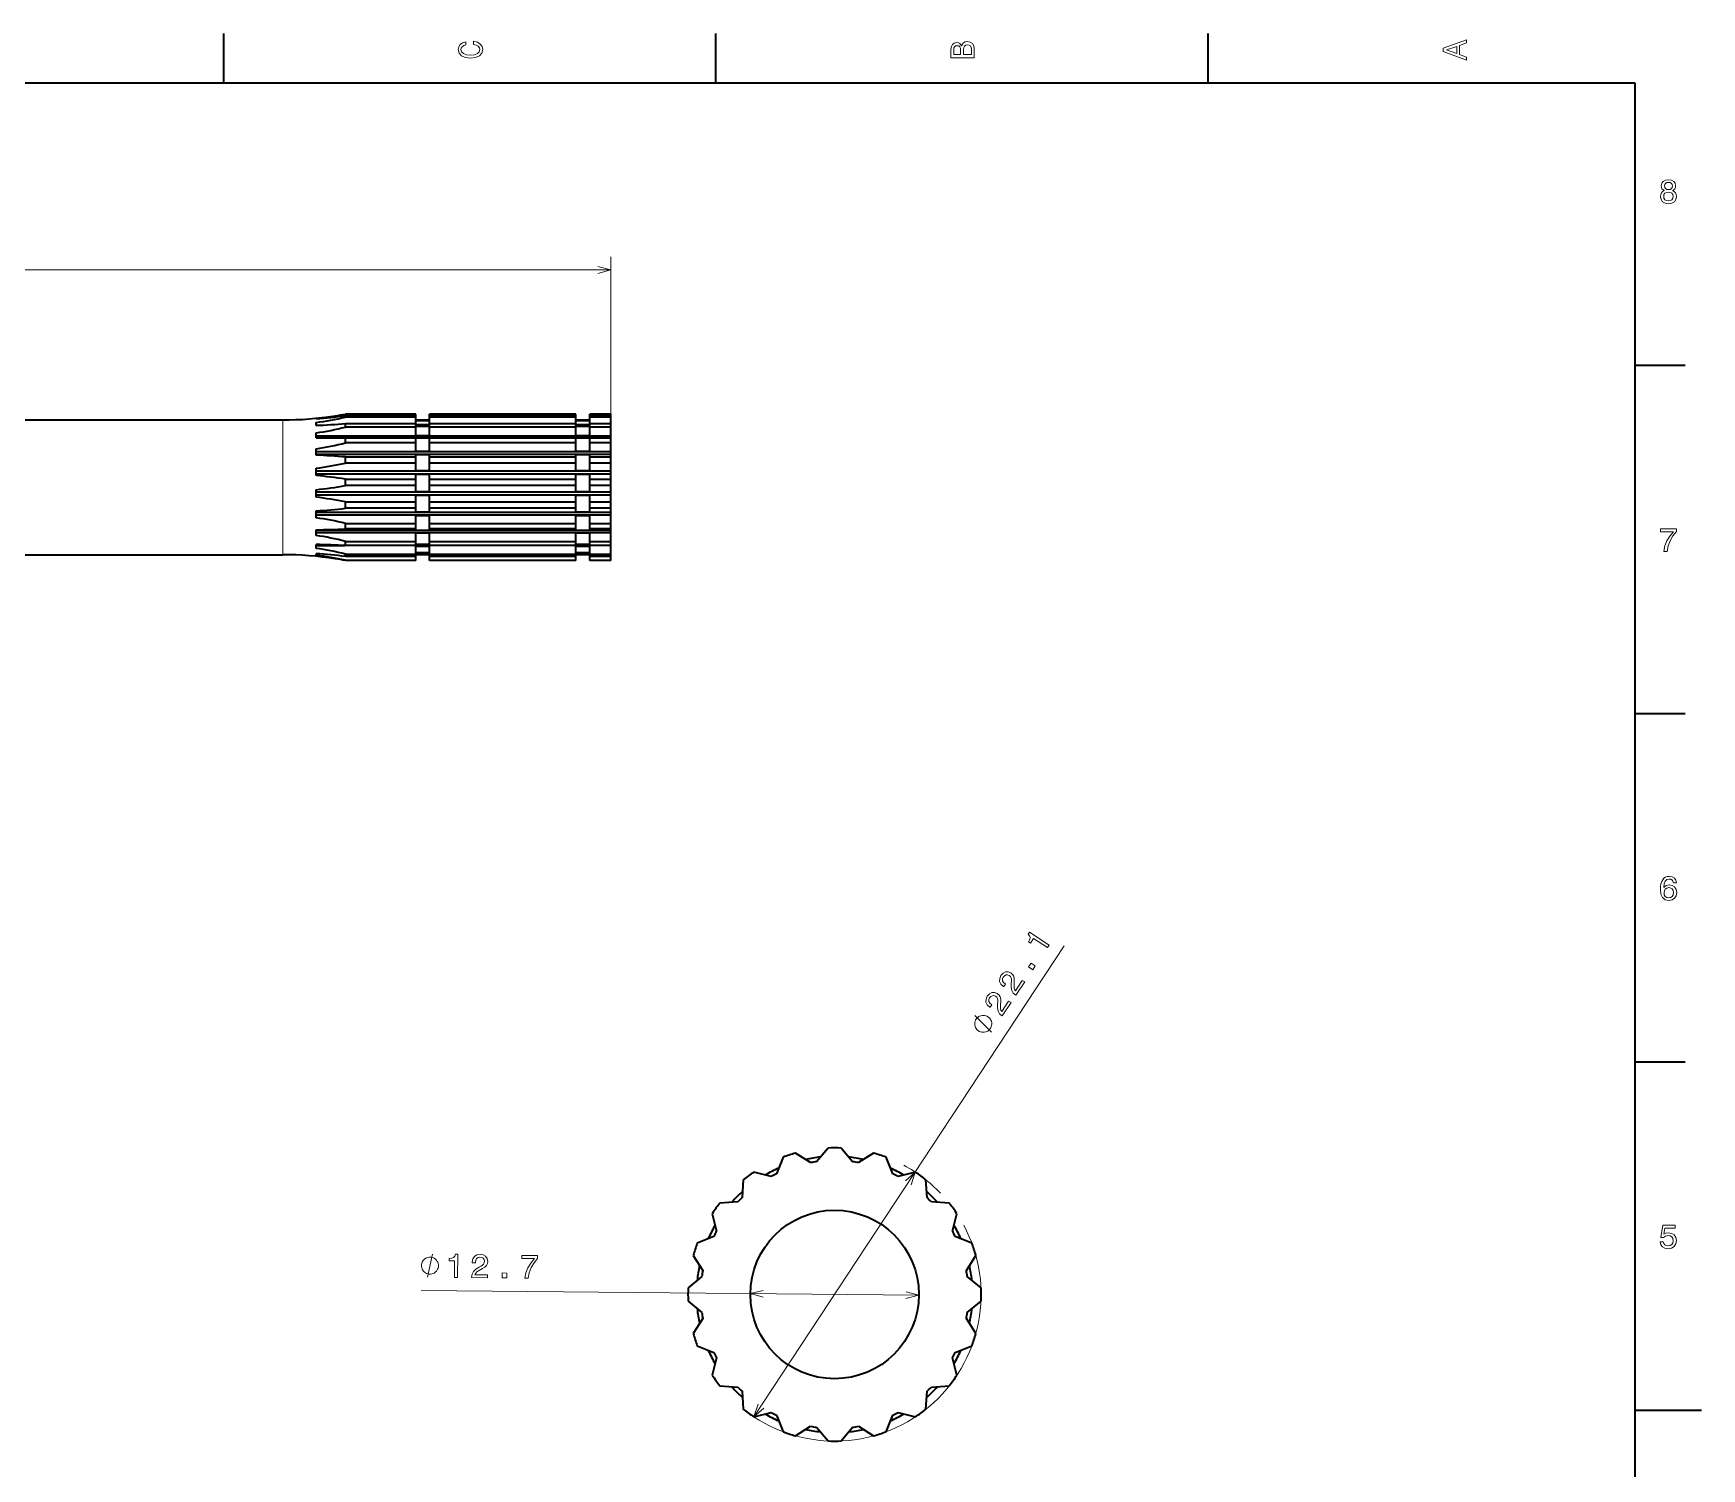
# Model space of a CAD drawing. Extents: x -898 to 594, y 0 to 420.
# Drawn here: x 342.5 to 594, y 201.2 to 417.5 of the extents above; entities that cross this region are included whole.
import ezdxf

# ---------------------------------------------------------------- set-up
doc = ezdxf.new("R2010")
doc.units = 0

msp = doc.modelspace()

# ---------------------------------------------------------------- linework, layer by layer
at = {"color": 7, "lineweight": 35, "ltscale": 0.1875}
for p, q in [((371.200012, 410), (371.200012, 417.5)), ((445.399994, 410), (445.399994, 417.5)), ((519.599976, 410), (519.599976, 417.5)), ((584, 367.5), (591.5, 367.5)), ((584, 315), (591.5, 315)), ((584, 262.5), (591.5, 262.5))]:
    msp.add_line(p, q, dxfattribs=at)
at = {"color": 7, "lineweight": 35}
for p, q in [((584, 410), (10, 410)), ((584, 10), (584, 410)), ((424.282166, 360.124023), (402.235168, 360.124023)), ((402.235168, 359.903381), (424.282166, 359.903381)), ((424.282166, 359.663818), (402.235168, 359.663818)), ((75.177307, 359.238098), (380.103027, 359.238098)), ((402.235168, 358.689941), (424.282166, 358.689941)), ((424.282166, 358.167389), (402.235168, 358.167389)), ((385.120178, 356.833435), (429.540161, 356.833435)), ((402.235168, 356.535645), (424.282166, 356.535645)), ((424.282166, 355.78125), (402.235168, 355.78125)), ((385.120178, 354.456116), (429.540161, 354.456116)), ((385.120178, 354.067413), (429.540161, 354.067413)), ((402.235168, 353.651337), (424.282166, 353.651337)), ((424.282166, 352.738953), (402.235168, 352.738953)), ((385.120178, 351.552338), (429.540161, 351.552338)), ((385.120178, 351.110809), (429.540161, 351.110809)), ((402.235168, 350.319397), (424.282166, 350.319397)), ((385.120178, 348.406403), (429.540161, 348.406403)), ((385.120178, 347.9552), (429.540161, 347.9552)), ((424.282166, 349.338318), (402.235168, 349.338318)), ((385.120178, 345.326202), (429.540161, 345.326202)), ((385.120178, 344.909515), (429.540161, 344.909515)), ((402.235168, 346.865906), (424.282166, 346.865906)), ((424.282166, 345.912201), (402.235168, 345.912201)), ((385.120178, 342.613251), (429.540161, 342.613251)), ((385.120178, 342.271912), (429.540161, 342.271912)), ((402.235168, 343.628998), (424.282166, 343.628998)), ((424.282166, 342.79599), (402.235168, 342.79599)), ((402.235168, 340.925476), (424.282166, 340.925476)), ((424.282166, 340.294708), (402.235168, 340.294708)), ((75.177307, 338.918091), (380.103027, 338.918091)), ((402.235168, 339.019989), (424.282166, 339.019989)), ((424.282166, 338.653198), (402.235168, 338.653198)), ((402.235168, 338.09903), (424.282166, 338.09903)), ((424.282166, 338.032166), (402.235168, 338.032166))]:
    msp.add_line(p, q, dxfattribs=at)
at = {"color": 7, "lineweight": 13}
for p, q in [((429.540161, 349.9552), (429.540161, 383.837219)), ((25.740173, 381.837219), (429.540161, 381.837219)), ((451.117584, 208.968033), (497.917114, 279.944824)), ((400.954071, 228.028214), (475.981323, 227.292023))]:
    msp.add_line(p, q, dxfattribs=at)
at = {"color": 7, "lineweight": 35, "ltscale": 0.264675}
for p, q in [((400.152161, 360.124023), (389.565155, 360.124023)), ((389.565155, 359.903381), (400.152161, 359.903381)), ((400.152161, 359.663818), (389.565155, 359.663818)), ((389.565155, 358.689941), (400.152161, 358.689941)), ((400.152161, 358.167389), (389.565155, 358.167389)), ((389.565155, 356.535645), (400.152161, 356.535645)), ((400.152161, 355.78125), (389.565155, 355.78125)), ((389.565155, 353.651337), (400.152161, 353.651337)), ((400.152161, 352.738953), (389.565155, 352.738953)), ((389.565155, 350.319397), (400.152161, 350.319397)), ((400.152161, 349.338318), (389.565155, 349.338318)), ((389.565155, 346.865906), (400.152161, 346.865906)), ((400.152161, 345.912201), (389.565155, 345.912201)), ((389.565155, 343.628998), (400.152161, 343.628998)), ((400.152161, 342.79599), (389.565155, 342.79599)), ((389.565155, 340.925476), (400.152161, 340.925476)), ((400.152161, 340.294708), (389.565155, 340.294708)), ((389.565155, 339.019989), (400.152161, 339.019989)), ((400.152161, 338.653198), (389.565155, 338.653198)), ((389.565155, 338.09903), (400.152161, 338.09903)), ((400.152161, 338.032166), (389.565155, 338.032166))]:
    msp.add_line(p, q, dxfattribs=at)
at = {"color": 7, "lineweight": 35, "ltscale": 0.005989}
for p, q in [((389.565155, 359.663818), (389.565155, 359.903381)), ((400.152161, 359.663818), (400.152161, 359.903381)), ((402.235168, 359.663818), (402.235168, 359.903381)), ((424.282166, 359.663818), (424.282166, 359.903381)), ((426.365173, 359.663818), (426.365173, 359.903381)), ((429.540161, 359.663818), (429.540161, 359.903381))]:
    msp.add_line(p, q, dxfattribs=at)
at = {"color": 7, "lineweight": 35, "ltscale": 0.005516}
for p, q in [((400.152161, 359.903381), (400.152161, 360.124023)), ((402.235168, 359.903381), (402.235168, 360.124023)), ((424.282166, 359.903381), (424.282166, 360.124023)), ((426.365173, 359.903381), (426.365173, 360.124023)), ((429.540161, 359.903381), (429.540161, 360.124023))]:
    msp.add_line(p, q, dxfattribs=at)
at = {"color": 7, "lineweight": 35, "ltscale": 0.024347}
for p, q in [((400.152161, 358.689941), (400.152161, 359.663818)), ((402.235168, 358.689941), (402.235168, 359.663818)), ((424.282166, 358.689941), (424.282166, 359.663818)), ((426.365173, 358.689941), (426.365173, 359.663818)), ((429.540161, 358.689941), (429.540161, 359.663818))]:
    msp.add_line(p, q, dxfattribs=at)
at = {"color": 7, "lineweight": 35, "ltscale": 0.079375}
for p, q in [((429.540161, 360.124023), (426.365173, 360.124023)), ((426.365173, 359.903381), (429.540161, 359.903381)), ((429.540161, 359.663818), (426.365173, 359.663818)), ((426.365173, 358.689941), (429.540161, 358.689941)), ((429.540161, 358.167389), (426.365173, 358.167389)), ((426.365173, 356.535645), (429.540161, 356.535645)), ((429.540161, 355.78125), (426.365173, 355.78125)), ((426.365173, 353.651337), (429.540161, 353.651337)), ((429.540161, 352.738953), (426.365173, 352.738953)), ((426.365173, 350.319397), (429.540161, 350.319397)), ((429.540161, 349.338318), (426.365173, 349.338318)), ((426.365173, 346.865906), (429.540161, 346.865906)), ((429.540161, 345.912201), (426.365173, 345.912201)), ((426.365173, 343.628998), (429.540161, 343.628998)), ((429.540161, 342.79599), (426.365173, 342.79599)), ((426.365173, 340.925476), (429.540161, 340.925476)), ((429.540161, 340.294708), (426.365173, 340.294708)), ((426.365173, 339.019989), (429.540161, 339.019989)), ((429.540161, 338.653198), (426.365173, 338.653198)), ((426.365173, 338.09903), (429.540161, 338.09903)), ((429.540161, 338.032166), (426.365173, 338.032166))]:
    msp.add_line(p, q, dxfattribs=at)
at = {"color": 7, "lineweight": 13, "ltscale": 0.315878}
msp.add_line((380.103027, 346.602966), (380.103027, 359.238098), dxfattribs=at)
at = {"color": 7, "lineweight": 35, "ltscale": 0.002529}
msp.add_line((385.120178, 359.37915), (385.120178, 359.480316), dxfattribs=at)
at = {"color": 7, "lineweight": 35, "ltscale": 0.011163}
msp.add_line((385.120178, 358.414337), (385.120178, 358.86087), dxfattribs=at)
at = {"color": 7, "lineweight": 35, "ltscale": 0.020599}
msp.add_line((385.120178, 358.451599), (385.944122, 358.451599), dxfattribs=at)
at = {"color": 7, "lineweight": 35, "ltscale": 0.018704}
msp.add_line((385.120178, 356.535645), (385.120178, 357.283813), dxfattribs=at)
at = {"color": 7, "lineweight": 35, "ltscale": 0.013064}
for p, q in [((389.565155, 358.167389), (389.565155, 358.689941)), ((400.152161, 358.167389), (400.152161, 358.689941)), ((402.235168, 358.167389), (402.235168, 358.689941)), ((424.282166, 358.167389), (424.282166, 358.689941)), ((426.365173, 358.167389), (426.365173, 358.689941)), ((429.540161, 358.167389), (429.540161, 358.689941))]:
    msp.add_line(p, q, dxfattribs=at)
at = {"color": 7, "lineweight": 35, "ltscale": 0.052075}
for p, q in [((400.152161, 359.227142), (402.235168, 359.227142)), ((400.152161, 359.208313), (402.235168, 359.208313)), ((400.152161, 359.157654), (402.235168, 359.157654)), ((400.152161, 358.521576), (402.235168, 358.521576)), ((400.152161, 358.451599), (402.235168, 358.451599)), ((400.152161, 358.297882), (402.235168, 358.297882)), ((424.282166, 359.227142), (426.365173, 359.227142)), ((424.282166, 359.208313), (426.365173, 359.208313)), ((424.282166, 359.157654), (426.365173, 359.157654)), ((424.282166, 358.521576), (426.365173, 358.521576)), ((424.282166, 358.451599), (426.365173, 358.451599)), ((424.282166, 358.297882), (426.365173, 358.297882)), ((400.152161, 356.910431), (402.235168, 356.910431)), ((400.152161, 356.535645), (402.235168, 356.535645)), ((424.282166, 356.910431), (426.365173, 356.910431)), ((424.282166, 356.535645), (426.365173, 356.535645)), ((400.152161, 354.532593), (402.235168, 354.532593)), ((400.152161, 354.043396), (402.235168, 354.043396)), ((424.282166, 354.532593), (426.365173, 354.532593)), ((424.282166, 354.043396), (426.365173, 354.043396)), ((400.152161, 351.62085), (402.235168, 351.62085)), ((400.152161, 351.065125), (402.235168, 351.065125)), ((424.282166, 351.62085), (426.365173, 351.62085)), ((424.282166, 351.065125), (426.365173, 351.065125)), ((400.152161, 348.460175), (402.235168, 348.460175)), ((400.152161, 347.892334), (402.235168, 347.892334)), ((424.282166, 348.460175), (426.365173, 348.460175)), ((424.282166, 347.892334), (426.365173, 347.892334)), ((400.152161, 345.360016), (402.235168, 345.360016)), ((400.152161, 344.835602), (402.235168, 344.835602)), ((424.282166, 345.360016), (426.365173, 345.360016)), ((424.282166, 344.835602), (426.365173, 344.835602)), ((400.152161, 342.62381), (402.235168, 342.62381)), ((400.152161, 342.194183), (402.235168, 342.194183)), ((424.282166, 342.62381), (426.365173, 342.62381)), ((424.282166, 342.194183), (426.365173, 342.194183)), ((400.152161, 340.519379), (402.235168, 340.519379)), ((400.152161, 340.300507), (402.235168, 340.300507)), ((400.152161, 340.226593), (402.235168, 340.226593)), ((424.282166, 340.519379), (426.365173, 340.519379)), ((424.282166, 340.300507), (426.365173, 340.300507)), ((424.282166, 340.226593), (426.365173, 340.226593)), ((400.152161, 339.252747), (402.235168, 339.252747)), ((400.152161, 339.188324), (402.235168, 339.188324)), ((400.152161, 339.125458), (402.235168, 339.125458)), ((400.152161, 338.929047), (402.235168, 338.929047)), ((424.282166, 339.252747), (426.365173, 339.252747)), ((424.282166, 339.188324), (426.365173, 339.188324)), ((424.282166, 339.125458), (426.365173, 339.125458)), ((424.282166, 338.929047), (426.365173, 338.929047))]:
    msp.add_line(p, q, dxfattribs=at)
at = {"color": 7, "lineweight": 35, "ltscale": 0.031424}
for p, q in [((400.152161, 356.910431), (400.152161, 358.167389)), ((402.235168, 356.910431), (402.235168, 358.167389)), ((424.282166, 356.910431), (424.282166, 358.167389)), ((426.365173, 356.910431), (426.365173, 358.167389))]:
    msp.add_line(p, q, dxfattribs=at)
at = {"color": 7, "lineweight": 35, "ltscale": 0.033349}
msp.add_line((429.540161, 356.833435), (429.540161, 358.167389), dxfattribs=at)
at = {"color": 7, "lineweight": 35, "ltscale": 0.111124}
msp.add_line((385.120178, 356.535645), (389.565155, 356.535645), dxfattribs=at)
at = {"color": 7, "lineweight": 35, "ltscale": 0.024414}
msp.add_line((385.120178, 353.926941), (385.120178, 354.903503), dxfattribs=at)
at = {"color": 7, "lineweight": 35, "ltscale": 0.01886}
for p, q in [((389.565155, 355.78125), (389.565155, 356.535645)), ((400.152161, 355.78125), (400.152161, 356.535645)), ((402.235168, 355.78125), (402.235168, 356.535645)), ((424.282166, 355.78125), (424.282166, 356.535645)), ((426.365173, 355.78125), (426.365173, 356.535645)), ((429.540161, 355.78125), (429.540161, 356.535645))]:
    msp.add_line(p, q, dxfattribs=at)
at = {"color": 7, "lineweight": 35, "ltscale": 0.031216}
for p, q in [((400.152161, 354.532593), (400.152161, 355.78125)), ((402.235168, 354.532593), (402.235168, 355.78125)), ((424.282166, 354.532593), (424.282166, 355.78125)), ((426.365173, 354.532593), (426.365173, 355.78125))]:
    msp.add_line(p, q, dxfattribs=at)
at = {"color": 7, "lineweight": 35, "ltscale": 0.007445}
msp.add_line((429.540161, 356.535645), (429.540161, 356.833435), dxfattribs=at)
at = {"color": 7, "lineweight": 35, "ltscale": 0.033128}
msp.add_line((429.540161, 354.456116), (429.540161, 355.78125), dxfattribs=at)
at = {"color": 7, "lineweight": 35, "ltscale": 0.02281}
for p, q in [((389.565155, 352.738953), (389.565155, 353.651337)), ((400.152161, 352.738953), (400.152161, 353.651337)), ((402.235168, 352.738953), (402.235168, 353.651337)), ((424.282166, 352.738953), (424.282166, 353.651337)), ((426.365173, 352.738953), (426.365173, 353.651337)), ((429.540161, 352.738953), (429.540161, 353.651337))]:
    msp.add_line(p, q, dxfattribs=at)
at = {"color": 7, "lineweight": 35, "ltscale": 0.009801}
for p, q in [((400.152161, 353.651337), (400.152161, 354.043396)), ((402.235168, 353.651337), (402.235168, 354.043396)), ((424.282166, 353.651337), (424.282166, 354.043396)), ((426.365173, 353.651337), (426.365173, 354.043396))]:
    msp.add_line(p, q, dxfattribs=at)
at = {"color": 7, "lineweight": 35, "ltscale": 0.027953}
for p, q in [((400.152161, 351.62085), (400.152161, 352.738953)), ((402.235168, 351.62085), (402.235168, 352.738953)), ((424.282166, 351.62085), (424.282166, 352.738953)), ((426.365173, 351.62085), (426.365173, 352.738953))]:
    msp.add_line(p, q, dxfattribs=at)
at = {"color": 7, "lineweight": 35, "ltscale": 0.009718}
msp.add_line((429.540161, 354.067413), (429.540161, 354.456116), dxfattribs=at)
at = {"color": 7, "lineweight": 35, "ltscale": 0.010402}
msp.add_line((429.540161, 353.651337), (429.540161, 354.067413), dxfattribs=at)
at = {"color": 7, "lineweight": 35, "ltscale": 0.029665}
msp.add_line((429.540161, 351.552338), (429.540161, 352.738953), dxfattribs=at)
at = {"color": 7, "lineweight": 35, "ltscale": 0.027734}
msp.add_line((385.120178, 350.843597), (385.120178, 351.952972), dxfattribs=at)
at = {"color": 7, "lineweight": 35, "ltscale": 0.024527}
for p, q in [((389.565155, 349.338318), (389.565155, 350.319397)), ((400.152161, 349.338318), (400.152161, 350.319397)), ((402.235168, 349.338318), (402.235168, 350.319397)), ((424.282166, 349.338318), (424.282166, 350.319397)), ((426.365173, 349.338318), (426.365173, 350.319397)), ((429.540161, 349.338318), (429.540161, 350.319397))]:
    msp.add_line(p, q, dxfattribs=at)
at = {"color": 7, "lineweight": 35, "ltscale": 0.018643}
for p, q in [((400.152161, 350.319397), (400.152161, 351.065125)), ((402.235168, 350.319397), (402.235168, 351.065125)), ((424.282166, 350.319397), (424.282166, 351.065125)), ((426.365173, 350.319397), (426.365173, 351.065125))]:
    msp.add_line(p, q, dxfattribs=at)
at = {"color": 7, "lineweight": 35, "ltscale": 0.011038}
msp.add_line((429.540161, 351.110809), (429.540161, 351.552338), dxfattribs=at)
at = {"color": 7, "lineweight": 35, "ltscale": 0.019785}
msp.add_line((429.540161, 350.319397), (429.540161, 351.110809), dxfattribs=at)
at = {"color": 7, "lineweight": 35, "ltscale": 0.02834}
msp.add_line((385.120178, 347.587433), (385.120178, 348.721039), dxfattribs=at)
at = {"color": 7, "lineweight": 35, "ltscale": 0.021954}
for p, q in [((400.152161, 348.460175), (400.152161, 349.338318)), ((402.235168, 348.460175), (402.235168, 349.338318)), ((424.282166, 348.460175), (424.282166, 349.338318)), ((426.365173, 348.460175), (426.365173, 349.338318))]:
    msp.add_line(p, q, dxfattribs=at)
at = {"color": 7, "lineweight": 35, "ltscale": 0.025661}
for p, q in [((400.152161, 346.865906), (400.152161, 347.892334)), ((402.235168, 346.865906), (402.235168, 347.892334)), ((424.282166, 346.865906), (424.282166, 347.892334)), ((426.365173, 346.865906), (426.365173, 347.892334))]:
    msp.add_line(p, q, dxfattribs=at)
at = {"color": 7, "lineweight": 35, "ltscale": 0.023298}
msp.add_line((429.540161, 348.406403), (429.540161, 349.338318), dxfattribs=at)
at = {"color": 7, "lineweight": 35, "ltscale": 0.01128}
msp.add_line((429.540161, 347.9552), (429.540161, 348.406403), dxfattribs=at)
at = {"color": 7, "lineweight": 35, "ltscale": 0.027232}
msp.add_line((429.540161, 346.865906), (429.540161, 347.9552), dxfattribs=at)
at = {"color": 7, "lineweight": 13, "ltscale": 0.192122}
msp.add_line((380.103027, 338.918091), (380.103027, 346.602966), dxfattribs=at)
at = {"color": 7, "lineweight": 35, "ltscale": 0.026171}
msp.add_line((385.120178, 344.477203), (385.120178, 345.524048), dxfattribs=at)
at = {"color": 7, "lineweight": 35, "ltscale": 0.011988}
for p, q in [((389.565155, 346.386383), (389.565155, 346.865906)), ((400.152161, 346.386383), (400.152161, 346.865906)), ((402.235168, 346.386383), (402.235168, 346.865906)), ((424.282166, 346.386383), (424.282166, 346.865906)), ((426.365173, 346.386383), (426.365173, 346.865906)), ((429.540161, 346.386383), (429.540161, 346.865906))]:
    msp.add_line(p, q, dxfattribs=at)
at = {"color": 7, "lineweight": 35, "ltscale": 0.011855}
for p, q in [((389.565155, 345.912201), (389.565155, 346.386383)), ((400.152161, 345.912201), (400.152161, 346.386383)), ((402.235168, 345.912201), (402.235168, 346.386383)), ((424.282166, 345.912201), (424.282166, 346.386383)), ((426.365173, 345.912201), (426.365173, 346.386383)), ((429.540161, 345.912201), (429.540161, 346.386383))]:
    msp.add_line(p, q, dxfattribs=at)
at = {"color": 7, "lineweight": 35, "ltscale": 0.013805}
for p, q in [((400.152161, 345.360016), (400.152161, 345.912201)), ((402.235168, 345.360016), (402.235168, 345.912201)), ((424.282166, 345.360016), (424.282166, 345.912201)), ((426.365173, 345.360016), (426.365173, 345.912201))]:
    msp.add_line(p, q, dxfattribs=at)
at = {"color": 7, "lineweight": 35, "ltscale": 0.030165}
for p, q in [((400.152161, 343.628998), (400.152161, 344.835602)), ((402.235168, 343.628998), (402.235168, 344.835602)), ((424.282166, 343.628998), (424.282166, 344.835602)), ((426.365173, 343.628998), (426.365173, 344.835602)), ((400.152161, 339.019989), (400.152161, 340.226593)), ((402.235168, 339.019989), (402.235168, 340.226593)), ((424.282166, 339.019989), (424.282166, 340.226593)), ((426.365173, 339.019989), (426.365173, 340.226593))]:
    msp.add_line(p, q, dxfattribs=at)
at = {"color": 7, "lineweight": 35, "ltscale": 0.01465}
msp.add_line((429.540161, 345.326202), (429.540161, 345.912201), dxfattribs=at)
at = {"color": 7, "lineweight": 35, "ltscale": 0.010417}
msp.add_line((429.540161, 344.909515), (429.540161, 345.326202), dxfattribs=at)
at = {"color": 7, "lineweight": 35, "ltscale": 0.032013}
for p, q in [((429.540161, 343.628998), (429.540161, 344.909515)), ((429.540161, 339.019989), (429.540161, 340.300507))]:
    msp.add_line(p, q, dxfattribs=at)
at = {"color": 7, "lineweight": 35, "ltscale": 0.021441}
msp.add_line((385.120178, 341.817322), (385.120178, 342.674957), dxfattribs=at)
at = {"color": 7, "lineweight": 35, "ltscale": 0.020825}
for p, q in [((389.565155, 342.79599), (389.565155, 343.628998)), ((400.152161, 342.79599), (400.152161, 343.628998)), ((402.235168, 342.79599), (402.235168, 343.628998)), ((424.282166, 342.79599), (424.282166, 343.628998)), ((426.365173, 342.79599), (426.365173, 343.628998)), ((429.540161, 342.79599), (429.540161, 343.628998))]:
    msp.add_line(p, q, dxfattribs=at)
at = {"color": 7, "lineweight": 35, "ltscale": 0.004305}
for p, q in [((400.152161, 342.62381), (400.152161, 342.79599)), ((402.235168, 342.62381), (402.235168, 342.79599)), ((424.282166, 342.62381), (424.282166, 342.79599)), ((426.365173, 342.62381), (426.365173, 342.79599))]:
    msp.add_line(p, q, dxfattribs=at)
at = {"color": 7, "lineweight": 35, "ltscale": 0.031718}
for p, q in [((400.152161, 340.925476), (400.152161, 342.194183)), ((402.235168, 340.925476), (402.235168, 342.194183)), ((424.282166, 340.925476), (424.282166, 342.194183)), ((426.365173, 340.925476), (426.365173, 342.194183))]:
    msp.add_line(p, q, dxfattribs=at)
at = {"color": 7, "lineweight": 35, "ltscale": 0.004568}
msp.add_line((429.540161, 342.613251), (429.540161, 342.79599), dxfattribs=at)
at = {"color": 7, "lineweight": 35, "ltscale": 0.008533}
msp.add_line((429.540161, 342.271912), (429.540161, 342.613251), dxfattribs=at)
at = {"color": 7, "lineweight": 35, "ltscale": 0.033661}
msp.add_line((429.540161, 340.925476), (429.540161, 342.271912), dxfattribs=at)
at = {"color": 7, "lineweight": 35, "ltscale": 0.014612}
msp.add_line((385.120178, 339.868164), (385.120178, 340.452637), dxfattribs=at)
at = {"color": 7, "lineweight": 35, "ltscale": 0.108094}
msp.add_line((385.120178, 340.300507), (389.443939, 340.300507), dxfattribs=at)
at = {"color": 7, "lineweight": 35, "ltscale": 0.015769}
for p, q in [((389.565155, 340.294708), (389.565155, 340.925476)), ((400.152161, 340.294708), (400.152161, 340.925476)), ((402.235168, 340.294708), (402.235168, 340.925476)), ((424.282166, 340.294708), (424.282166, 340.925476)), ((426.365173, 340.294708), (426.365173, 340.925476)), ((429.540161, 340.294708), (429.540161, 340.925476))]:
    msp.add_line(p, q, dxfattribs=at)
at = {"color": 7, "lineweight": 35, "ltscale": 0.006352}
msp.add_line((385.120178, 338.820557), (385.120178, 339.074646), dxfattribs=at)
at = {"color": 7, "lineweight": 35, "ltscale": 0.00917}
for p, q in [((389.565155, 338.653198), (389.565155, 339.019989)), ((400.152161, 338.653198), (400.152161, 339.019989)), ((402.235168, 338.653198), (402.235168, 339.019989)), ((424.282166, 338.653198), (424.282166, 339.019989)), ((426.365173, 338.653198), (426.365173, 339.019989)), ((429.540161, 338.653198), (429.540161, 339.019989))]:
    msp.add_line(p, q, dxfattribs=at)
at = {"color": 7, "lineweight": 35, "ltscale": 0.001672}
for p, q in [((389.565155, 338.032166), (389.565155, 338.09903)), ((400.152161, 338.032166), (400.152161, 338.09903)), ((402.235168, 338.032166), (402.235168, 338.09903)), ((424.282166, 338.032166), (424.282166, 338.09903)), ((426.365173, 338.032166), (426.365173, 338.09903)), ((429.540161, 338.032166), (429.540161, 338.09903))]:
    msp.add_line(p, q, dxfattribs=at)
at = {"color": 7, "lineweight": 35, "ltscale": 0.013854}
for p, q in [((400.152161, 338.09903), (400.152161, 338.653198)), ((402.235168, 338.09903), (402.235168, 338.653198)), ((424.282166, 338.09903), (424.282166, 338.653198)), ((426.365173, 338.09903), (426.365173, 338.653198)), ((429.540161, 338.09903), (429.540161, 338.653198))]:
    msp.add_line(p, q, dxfattribs=at)
at = {"color": 7, "lineweight": 35, "ltscale": 0.067322}
for p, q in [((462.298584, 249.492737), (460.571228, 247.426865)), ((465.992615, 247.426865), (464.265259, 249.492737)), ((455.524811, 248.108383), (454.520416, 245.609833)), ((459.676422, 247.285141), (457.395233, 248.716125)), ((469.16861, 248.716125), (466.887421, 247.285141)), ((472.043427, 245.609833), (471.039032, 248.108383)), ((449.510376, 244.698578), (449.327209, 242.011948)), ((453.713196, 245.198547), (451.10144, 245.854568)), ((475.462402, 245.854568), (472.850647, 245.198547)), ((477.236633, 242.011948), (477.053467, 244.698578)), ((444.843994, 239.597092), (445.5, 236.985352)), ((448.686615, 241.371338), (445.999969, 241.188187)), ((480.563873, 241.188187), (477.877228, 241.371338)), ((481.063843, 236.985352), (481.719849, 239.597092)), ((445.088715, 236.178146), (442.590149, 235.173737)), ((483.973694, 235.173737), (481.475128, 236.178146)), ((441.982422, 233.303299), (443.413422, 231.02211)), ((483.150421, 231.02211), (484.581421, 233.303299)), ((443.271698, 230.127304), (441.205811, 228.399963)), ((485.358032, 228.399963), (483.292145, 230.127304)), ((441.205811, 226.433289), (443.271698, 224.705948)), ((483.292145, 224.705948), (485.358032, 226.433289)), ((443.413422, 223.811142), (441.982422, 221.529953)), ((484.581421, 221.529953), (483.150421, 223.811142)), ((442.590149, 219.659515), (445.088715, 218.655106)), ((481.475128, 218.655106), (483.973694, 219.659515)), ((445.5, 217.8479), (444.843994, 215.23616)), ((481.719849, 215.23616), (481.063843, 217.8479)), ((445.999969, 213.645065), (448.686615, 213.461914)), ((449.327209, 212.821304), (449.510376, 210.134674)), ((477.053467, 210.134674), (477.236633, 212.821304)), ((477.877228, 213.461914), (480.563873, 213.645065)), ((451.10144, 208.978683), (453.713196, 209.634705)), ((454.520416, 209.223419), (455.524811, 206.724869)), ((471.039032, 206.724869), (472.043427, 209.223419)), ((472.850647, 209.634705), (475.462402, 208.978683)), ((457.395233, 206.117126), (459.676422, 207.548111)), ((460.571228, 207.406387), (462.298584, 205.340515)), ((464.265259, 205.340515), (465.992615, 207.406387)), ((466.887421, 207.548111), (469.16861, 206.117126))]:
    msp.add_line(p, q, dxfattribs=at)
at = {"color": 7, "lineweight": 35, "ltscale": 0.25}
msp.add_line((584, 210), (594, 210), dxfattribs=at)
at = {"color": 7, "lineweight": 13}
for points in [[(408.832062, 415.817017), (409.255676, 415.716156), (409.558289, 415.549713), (409.744873, 415.317719), (409.805389, 415.04541), (409.71463, 414.71759), (409.442291, 414.460388), (408.998474, 414.28891), (408.383209, 414.233429), (407.77298, 414.28891), (407.324127, 414.455353), (407.051788, 414.712555), (406.955963, 415.04541), (407.006409, 415.287476), (407.147614, 415.494232), (407.374573, 415.65564), (407.687256, 415.766571), (407.687256, 416.245697), (407.20813, 416.094391), (406.845032, 415.832153), (406.618073, 415.47406), (406.537384, 415.04541), (406.663483, 414.510803), (407.016479, 414.102325), (407.596466, 413.840057), (408.383209, 413.749298), (409.169952, 413.840057), (409.749939, 414.102325), (410.108002, 414.510803), (410.229034, 415.04541), (410.133209, 415.514404), (409.865906, 415.89267), (409.427155, 416.159943), (408.832062, 416.301147)], [(482.442017, 415.630402), (482.149506, 415.983429), (481.95282, 416.074219), (481.710754, 416.104462), (481.332489, 416.03891), (481.060181, 415.842224), (480.893738, 415.524506), (480.833221, 415.080688), (480.833221, 413.835022), (484.333221, 413.835022), (484.333221, 415.151306), (484.262604, 415.620331), (484.055847, 415.968292), (483.728027, 416.18515), (483.284241, 416.260803), (482.986694, 416.215424), (482.739563, 416.094391), (482.558014, 415.897705)], [(482.285675, 414.984863), (482.285675, 414.299011), (481.251801, 414.299011), (481.251801, 415.025208), (481.282074, 415.297546), (481.372833, 415.489197), (481.529175, 415.605194), (481.761169, 415.645538), (481.993164, 415.600159), (482.154541, 415.479126), (482.255402, 415.272339)], [(483.914642, 415.095825), (483.914642, 414.299011), (482.70929, 414.299011), (482.70929, 415.050446), (482.744598, 415.368164), (482.850525, 415.595093), (483.032074, 415.731262), (483.294312, 415.776672), (483.571686, 415.731262), (483.763336, 415.605194), (483.879333, 415.393372)], [(558.533203, 413.466858), (558.533203, 413.930847), (557.504395, 414.299011), (557.504395, 415.695984), (558.533203, 416.064117), (558.533203, 416.538177), (555.028137, 415.257202), (555.028137, 414.742798)], [(557.075684, 414.460388), (555.532471, 415), (557.075684, 415.539642)], [(588.374634, 393.802948), (588.117432, 393.661743), (587.940918, 393.465057), (587.829956, 393.217926), (587.794678, 392.92038), (587.875366, 392.471527), (588.107361, 392.123566), (588.485596, 391.901642), (589, 391.815918), (589.509399, 391.901642), (589.887634, 392.123566), (590.119629, 392.471527), (590.205322, 392.92038), (590.164978, 393.217926), (590.059082, 393.465057), (589.877502, 393.661743), (589.625366, 393.802948), (589.827087, 393.923981), (589.968323, 394.090424), (590.054016, 394.292145), (590.08429, 394.539246), (590.003601, 394.897339), (589.791809, 395.184784), (589.448853, 395.371399), (589, 395.441986), (588.546143, 395.371399), (588.203186, 395.184784), (587.986328, 394.897339), (587.910645, 394.539246), (587.935913, 394.292145), (588.021606, 394.090424)], [(588.389771, 394.498901), (588.430115, 394.720825), (588.551147, 394.892273), (588.742798, 394.998199), (589, 395.038544), (589.252197, 394.998199), (589.443787, 394.892273), (589.564819, 394.720825), (589.610229, 394.498901), (589.564819, 394.271973), (589.443787, 394.095459), (589.252197, 393.979462), (589, 393.944153), (588.742798, 393.984497), (588.551147, 394.095459), (588.430115, 394.271973)], [(588.278809, 392.930481), (588.324219, 393.197754), (588.470459, 393.399475), (588.697388, 393.530609), (589, 393.575989), (589.297546, 393.530609), (589.524475, 393.399475), (589.670776, 393.197754), (589.721191, 392.930481), (589.670776, 392.643005), (589.524475, 392.426147), (589.297546, 392.284943), (589, 392.239532), (588.697388, 392.284943), (588.470459, 392.426147), (588.324219, 392.643005)], [(588.299011, 339.416779), (588.80835, 339.416779), (588.974792, 340.248901), (589.267273, 341.025574), (589.680847, 341.746735), (590.220459, 342.422546), (590.220459, 342.841125), (587.819885, 342.841125), (587.819885, 342.382202), (589.736328, 342.382202), (589.18158, 341.701355), (588.763, 340.990265), (588.470459, 340.233795)], [(590.210388, 289.473694), (590.114563, 289.882202), (589.892639, 290.184784), (589.549744, 290.376434), (589.105896, 290.441986), (588.80835, 290.406677), (588.551147, 290.310883), (588.324219, 290.154541), (588.132568, 289.932617), (587.981262, 289.655243), (587.8703, 289.317352), (587.799744, 288.918945), (587.779541, 288.470093), (587.860229, 287.753967), (588.107361, 287.234497), (588.505798, 286.921814), (589.050415, 286.815918), (589.539612, 286.906677), (589.912842, 287.143738), (590.154907, 287.516937), (590.240662, 287.990997), (590.154907, 288.470093), (589.922913, 288.838257), (589.564819, 289.070251), (589.121033, 289.15094), (588.641907, 289.050049), (588.283875, 288.762604), (588.359497, 289.317352), (588.520874, 289.715759), (588.768005, 289.952789), (589.110962, 290.033508), (589.363098, 289.993134), (589.554749, 289.887238), (589.680847, 289.710724), (589.746399, 289.473694)], [(589.751465, 287.985931), (589.695984, 287.668213), (589.554749, 287.426147), (589.32782, 287.264771), (589.04541, 287.214325), (588.747864, 287.264771), (588.520874, 287.421112), (588.374634, 287.663177), (588.329285, 287.980896), (588.3797, 288.293579), (588.520874, 288.530609), (588.752869, 288.681915), (589.065552, 288.737396), (589.337891, 288.681915), (589.554749, 288.535645), (589.695984, 288.298615)], [(495.361816, 279.702667), (495.614441, 280.085815), (492.671417, 282.026337), (492.482635, 281.740051), (492.689484, 281.494904), (492.762177, 281.229523), (492.710541, 280.931305), (492.533234, 280.589111), (492.832153, 280.392029), (493.281891, 281.074097)], [(493.163666, 276.368896), (493.546753, 276.949951), (492.919434, 277.363586), (492.536316, 276.782562)], [(490.621246, 272.513062), (491.945465, 274.521393), (491.583374, 274.760162), (490.536774, 273.172852), (490.397186, 273.391754), (490.332916, 273.651581), (490.342133, 274.31604), (490.379639, 274.647736), (490.381805, 275.044983), (490.301758, 275.381683), (490.128326, 275.65918), (489.873993, 275.887268), (489.473114, 276.048889), (489.064758, 276.034241), (488.688049, 275.847687), (488.366699, 275.497772), (488.171753, 275.046387), (488.166992, 274.608551), (488.352295, 274.202454), (488.724701, 273.860229), (488.78363, 273.821381), (489.036285, 274.204529), (489.002594, 274.226715), (488.741272, 274.4534), (488.605713, 274.705872), (488.590363, 274.975769), (488.702271, 275.246277), (488.905396, 275.462738), (489.130035, 275.574371), (489.371979, 275.583984), (489.606049, 275.490051), (489.780273, 275.332886), (489.891724, 275.144623), (489.946045, 274.915497), (489.950226, 274.646973), (489.921143, 274.309723), (489.910126, 273.724976), (489.99646, 273.251221), (490.219452, 272.856506), (490.608612, 272.521393)], [(488.564667, 269.394043), (489.888916, 271.402374), (489.526794, 271.641113), (488.480194, 270.053802), (488.340607, 270.272705), (488.276337, 270.532562), (488.285583, 271.197021), (488.323059, 271.528717), (488.325226, 271.925964), (488.245178, 272.262665), (488.071747, 272.540131), (487.817413, 272.76825), (487.416534, 272.929871), (487.008179, 272.915192), (486.63147, 272.728638), (486.31012, 272.378723), (486.115173, 271.927338), (486.110413, 271.489502), (486.295715, 271.083405), (486.668121, 270.741211), (486.727051, 270.702332), (486.979706, 271.08548), (486.946014, 271.107697), (486.684692, 271.334351), (486.549133, 271.586853), (486.533783, 271.85672), (486.645691, 272.127258), (486.848816, 272.343689), (487.073456, 272.455322), (487.315399, 272.464966), (487.549469, 272.371033), (487.723694, 272.213867), (487.835175, 272.025574), (487.889465, 271.796478), (487.893646, 271.527924), (487.864563, 271.190674), (487.853546, 270.605957), (487.93988, 270.132202), (488.162903, 269.737488), (488.552032, 269.402344)], [(486.394958, 269.282501), (486.297577, 269.346741), (486.070648, 269.426483), (485.892456, 269.474121), (485.762939, 269.489624), (485.552612, 269.488556), (485.310181, 269.438812), (485.116455, 269.356934), (485.00354, 269.291626), (484.85849, 269.177643), (484.681366, 269.014954), (484.617126, 268.917542), (484.552917, 268.82016), (484.473175, 268.593262), (484.425537, 268.415039), (484.410004, 268.285522), (484.411072, 268.075195), (484.460846, 267.832764), (484.542725, 267.639038), (484.608002, 267.526123), (484.722015, 267.381104), (484.884705, 267.203949), (484.982086, 267.139709), (485.079498, 267.0755), (485.306396, 266.995758), (485.484619, 266.94812), (485.614136, 266.932617), (485.824432, 266.933655), (486.066864, 266.983429), (486.26062, 267.065308), (486.373535, 267.130615), (486.518555, 267.244598), (486.695709, 267.407288), (486.759918, 267.504669), (486.824158, 267.602081), (486.9039, 267.828979), (486.951538, 268.007202), (486.967041, 268.136719), (486.965973, 268.347046), (486.916199, 268.589478), (486.83432, 268.783203), (486.769043, 268.896118), (486.65506, 269.041138), (486.492371, 269.218292)], [(587.749268, 235.32962), (587.860229, 234.916077), (588.107361, 234.593307), (588.470459, 234.391571), (588.934448, 234.315933), (589.443787, 234.406708), (589.842224, 234.653824), (590.09436, 235.047195), (590.190186, 235.551514), (590.104492, 236.020538), (589.862427, 236.388702), (589.484131, 236.625732), (588.994934, 236.711456), (588.616699, 236.65094), (588.324219, 236.484512), (588.465454, 237.427597), (589.998535, 237.427597), (589.998535, 237.841141), (588.127502, 237.841141), (587.850159, 235.985245), (588.253601, 235.985245), (588.546143, 236.222275), (588.919312, 236.307999), (589.242065, 236.252533), (589.489197, 236.091141), (589.645569, 235.844025), (589.700989, 235.526306), (589.645569, 235.208588), (589.484131, 234.961456), (589.237061, 234.805115), (588.919312, 234.749649), (588.652039, 234.784943), (588.445251, 234.90094), (588.293945, 235.082504), (588.218323, 235.32962)], [(403.557404, 231.752838), (403.558533, 231.869507), (403.502502, 232.103394), (403.445892, 232.278961), (403.388702, 232.396194), (403.273743, 232.572327), (403.100494, 232.749039), (402.926636, 232.867416), (402.810547, 232.926895), (402.636139, 232.986938), (402.403381, 233.047562), (402.286713, 233.048706), (402.170044, 233.04985), (401.936157, 232.993805), (401.76059, 232.937195), (401.643372, 232.880005), (401.467224, 232.765076), (401.290527, 232.591797), (401.17215, 232.417953), (401.112671, 232.301865), (401.052612, 232.127441), (400.992004, 231.894684), (400.990845, 231.77803), (400.989716, 231.661362), (401.045746, 231.427475), (401.102356, 231.251907), (401.159546, 231.134674), (401.274506, 230.958542), (401.447754, 230.78183), (401.621613, 230.663452), (401.737701, 230.603973), (401.912109, 230.54393), (402.144867, 230.483307), (402.261536, 230.482162), (402.378204, 230.481018), (402.612091, 230.537064), (402.787659, 230.593674), (402.904877, 230.650864), (403.081024, 230.765808), (403.257721, 230.939072), (403.376099, 231.11293), (403.435577, 231.229019), (403.495636, 231.403427), (403.556244, 231.636185)], [(405.967346, 229.979111), (406.42627, 229.974609), (406.460846, 233.499664), (406.11792, 233.503021), (406.024139, 233.196289), (405.840546, 232.991302), (405.562012, 232.873001), (405.178345, 232.836411), (405.174835, 232.478363), (405.991791, 232.470352)], [(408.563477, 229.953644), (410.968964, 229.930038), (410.973236, 230.363739), (409.072021, 230.382385), (409.180237, 230.618362), (409.363739, 230.813263), (409.927002, 231.165817), (410.226044, 231.314194), (410.561005, 231.527771), (410.800507, 231.777603), (410.939575, 232.073792), (410.993317, 232.411179), (410.911743, 232.835632), (410.677979, 233.170792), (410.316986, 233.386169), (409.848724, 233.466415), (409.363739, 233.385437), (408.993286, 233.152023), (408.752563, 232.776123), (408.666962, 232.277664), (408.66629, 232.207062), (409.125183, 232.20256), (409.12558, 232.242905), (409.174347, 232.585373), (409.312988, 232.836197), (409.531403, 232.995438), (409.819397, 233.048096), (410.111389, 232.994797), (410.326996, 232.866592), (410.466278, 232.668533), (410.514282, 232.420929), (410.476715, 232.189301), (410.378967, 231.993561), (410.215912, 231.823685), (409.992523, 231.674576), (409.69342, 231.516113), (409.196136, 231.208298), (408.84491, 230.878876), (408.634186, 230.477463), (408.563629, 229.968765)], [(416.564667, 229.875122), (417.074005, 229.870132), (417.248596, 230.700592), (417.548706, 231.474335), (417.969299, 232.191422), (418.515533, 232.861893), (418.519653, 233.280457), (416.119202, 233.304016), (416.114685, 232.845108), (418.031006, 232.826294), (417.469604, 232.15094), (417.044067, 231.443985), (416.744141, 230.690414)], [(413.181824, 229.908325), (413.877777, 229.901489), (413.885132, 230.652893), (413.189209, 230.659729)]]:
    msp.add_lwpolyline(points, close=True, dxfattribs=at)
for points in [[(427.608307, 381.31958), (429.540161, 381.837219), (427.608307, 382.354858)], [(486.956848, 266.955597), (484.420197, 269.466644)], [(474.814972, 243.967453), (475.446259, 245.865219), (473.950684, 244.537354)], [(401.906982, 230.018951), (402.641296, 233.511917)], [(452.519379, 228.039902), (450.58252, 227.541229), (452.509216, 227.004669)], [(474.044464, 226.79335), (475.981323, 227.292023), (474.054626, 227.828583)], [(451.748871, 210.865799), (451.117584, 208.968033), (452.613159, 210.295898)]]:
    msp.add_lwpolyline(points, dxfattribs=at)
at = {"color": 7, "lineweight": 35}
msp.add_circle((463.281921, 227.416626), 12.7, dxfattribs=at)
for centre, radius, start, end in [((380.103027, 410.038086), 50.800002, 269.999997, 278.915375), ((379.576172, 413.235138), 54.039995, 275.888358, 278.94189), ((379.450256, 426.511627), 67.371667, 274.82765, 278.63477), ((379.307373, 403.701996), 45.216679, 277.386089, 283.112062), ((378.959778, 417.271362), 58.123075, 278.923715, 280.513339), ((379.52533, 484.549164), 126.258934, 272.539742, 274.560843), ((379.254883, 398.370331), 41.503496, 278.124323, 284.383843), ((379.259369, 396.235291), 41.745654, 278.070672, 284.292284), ((379.534088, 227.931885), 126.118927, 85.438078, 87.461419), ((379.319366, 397.677368), 46.091249, 277.230156, 282.843676), ((379.454224, 283.744324), 67.338268, 81.364314, 85.173326), ((379.357513, 298.077332), 49.844665, 78.182928, 83.361031), ((379.412354, 406.087738), 57.650198, 275.682059, 280.143252), ((379.503571, 435.423584), 90.074943, 273.574987, 276.413456), ((379.563965, 628.221069), 285.600196, 271.114732, 272.00681), ((379.279449, 301.839447), 43.036323, 76.172578, 82.19992), ((379.541718, 120.961502), 219.562055, 87.383425, 88.54412), ((379.278503, 297.225494), 43.041355, 76.17292, 82.199551), ((379.24939, 301.075562), 41.163003, 75.48667, 81.800272), ((380.103027, 288.118103), 50.800002, 81.084625, 90.000003), ((379.487427, 256.074738), 83.190957, 83.042137, 86.117621), ((379.355408, 289.297577), 49.857704, 78.183584, 83.360328), ((378.959778, 280.884827), 58.123075, 79.486661, 81.076285), ((463.281921, 227.416626), 22.098, 87.449542, 92.550457), ((463.281921, 227.416626), 22.098, 105.449542, 110.550457), ((463.281921, 227.416626), 20.81672, 95.865947, 102.134052), ((463.281921, 227.416626), 20.193, 97.714606, 100.285393), ((463.281921, 227.416626), 20.81672, 77.865953, 84.134052), ((463.281921, 227.416626), 20.193, 79.714612, 82.285393), ((463.281921, 227.416626), 22.098, 69.449541, 74.550463), ((463.281921, 227.416626), 22.098, 123.449536, 128.550458), ((463.281921, 227.416626), 20.81672, 113.865947, 120.134053), ((463.281921, 227.416626), 20.193, 115.714606, 118.285394), ((463.281921, 227.416626), 20.81672, 59.865946, 66.134051), ((463.281921, 227.416626), 20.193, 61.714611, 64.285392), ((463.281921, 227.416626), 22.098, 51.449541, 56.550459), ((463.281921, 227.416626), 20.81672, 131.865954, 138.134046), ((463.281921, 227.416626), 20.193, 133.714613, 136.285387), ((463.281921, 227.416626), 20.81672, 41.865948, 48.134051), ((463.281921, 227.416626), 20.193, 43.714611, 46.285392), ((463.281921, 227.416626), 22.098, 141.449543, 146.550465), ((463.281921, 227.416626), 22.098, 33.44954, 38.550459), ((463.281921, 227.416626), 20.81672, 149.865948, 156.134054), ((463.281921, 227.416626), 20.81672, 149.865948, 156.134054), ((463.281921, 227.416626), 20.193, 151.714607, 154.285395), ((463.281921, 227.416626), 20.193, 25.714609, 28.285391), ((463.281921, 227.416626), 20.81672, 23.86595, 30.134054), ((463.281921, 227.416626), 22.098, 159.449537, 164.550459), ((463.281921, 227.416626), 22.098, 15.44954, 20.55046), ((463.281921, 227.416626), 20.81672, 167.865955, 174.134047), ((463.281921, 227.416626), 20.81672, 167.865955, 174.134047), ((463.281921, 227.416626), 20.81672, 5.86595, 12.13405), ((463.281921, 227.416626), 20.193, 169.714614, 172.285388), ((463.281921, 227.416626), 20.193, 7.714608, 10.285391), ((463.281921, 227.416626), 22.098, 177.449544, 182.550456), ((463.281921, 227.416626), 22.098, 357.44954, 2.55046), ((463.281921, 227.416626), 20.81672, 185.865953, 192.134045), ((463.281921, 227.416626), 20.81672, 185.865953, 192.134045), ((463.281921, 227.416626), 20.193, 187.714612, 190.285386), ((463.281921, 227.416626), 20.193, 349.714609, 352.285392), ((463.281921, 227.416626), 20.81672, 347.86595, 354.13405), ((463.281921, 227.416626), 22.098, 195.449541, 200.550463), ((463.281921, 227.416626), 22.098, 339.44954, 344.55046), ((463.281921, 227.416626), 20.81672, 203.865946, 210.134052), ((463.281921, 227.416626), 20.81672, 203.865946, 210.134052), ((463.281921, 227.416626), 20.81672, 329.865946, 336.13405), ((463.281921, 227.416626), 20.193, 205.714605, 208.285393), ((463.281921, 227.416626), 20.193, 331.714609, 334.285391), ((463.281921, 227.416626), 22.098, 213.449535, 218.550457), ((463.281921, 227.416626), 22.098, 321.449541, 326.55046), ((463.281921, 227.416626), 20.81672, 221.865954, 228.134046), ((463.281921, 227.416626), 20.81672, 221.865954, 228.134046), ((463.281921, 227.416626), 20.193, 223.714613, 226.285387), ((463.281921, 227.416626), 20.81672, 311.865949, 318.134052), ((463.281921, 227.416626), 20.81672, 311.865949, 318.134052), ((463.281921, 227.416626), 20.193, 313.714608, 316.285389), ((463.281921, 227.416626), 22.098, 231.449542, 236.550464), ((463.281921, 227.416626), 20.81672, 239.865947, 246.134053), ((463.281921, 227.416626), 20.81672, 239.865947, 246.134053), ((463.281921, 227.416626), 20.193, 241.714606, 244.285394), ((463.281921, 227.416626), 20.81672, 293.865949, 300.134054), ((463.281921, 227.416626), 20.81672, 293.865949, 300.134054), ((463.281921, 227.416626), 20.193, 295.714608, 298.285389), ((463.281921, 227.416626), 22.098, 303.449541, 308.550459), ((463.281921, 227.416626), 22.098, 249.449543, 254.550458), ((463.281921, 227.416626), 20.81672, 257.865948, 264.134053), ((463.281921, 227.416626), 20.81672, 257.865948, 264.134053), ((463.281921, 227.416626), 20.193, 259.714607, 262.285394), ((463.281921, 227.416626), 20.81672, 275.865948, 282.134047), ((463.281921, 227.416626), 20.81672, 275.865948, 282.134047), ((463.281921, 227.416626), 20.193, 277.714607, 280.285388), ((463.281921, 227.416626), 22.098, 285.449537, 290.550459), ((463.281921, 227.416626), 22.098, 267.449543, 272.550458)]:
    msp.add_arc(centre, radius, start, end, dxfattribs=at)
at = {"color": 7, "lineweight": 13}
for start, end in [(43.736068, 61.786192), (231.414982, 28.263932)]:
    msp.add_arc((463.281921, 227.416626), 22.098, start, end, dxfattribs=at)

doc.saveas('drawing.dxf')
